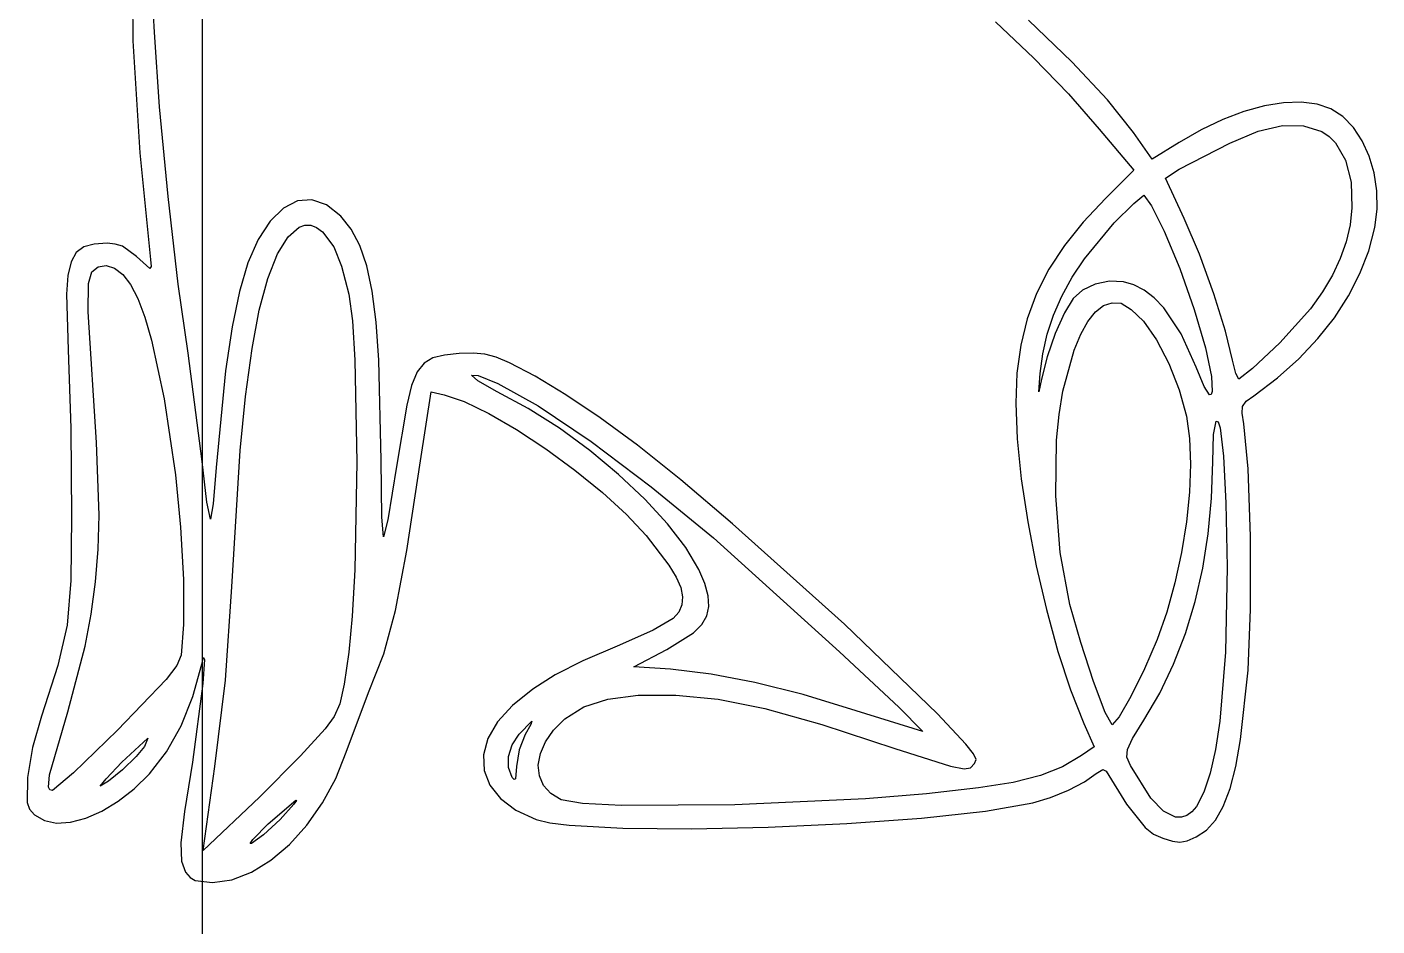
# Model space of a CAD drawing. Extents: x -39 to 235, y 1 to 395.
# Drawn here: x 28.8 to 151.1, y 138.2 to 219.6 of the extents above; entities that cross this region are included whole.
import ezdxf

# ---------------------------------------------------------------- set-up
doc = ezdxf.new("R2010")
doc.units = 0

msp = doc.modelspace()

# ---------------------------------------------------------------- linework, layer by layer
at = {"layer": 'Layer 1'}
for p, q in [((44.6336, 356.5), (44.6336, 39.4004)), ((38.264178, 227.437679), (38.332358, 218.393258)), ((40.297099, 219.156984), (39.979751, 225.345274)), ((123.418804, 216.476759), (119.472248, 220.264487)), ((40.768779, 212.415837), (40.297099, 219.156984)), ((116.496582, 220.112546), (119.966337, 216.814567)), ((38.332358, 218.393258), (38.988128, 208.248046)), ((119.966337, 216.814567), (123.101398, 213.573303)), ((126.645747, 213.034893), (123.418804, 216.476759)), ((123.101398, 213.573303), (125.901767, 210.390147)), ((128.995951, 210.07277), (126.645747, 213.034893)), ((144.194603, 212.825381), (142.590429, 212.771999)), ((145.636072, 212.641682), (144.194603, 212.825381)), ((41.541693, 204.291233), (40.768779, 212.415837)), ((139.007397, 211.978166), (137.08525, 211.249801)), ((140.851909, 212.48758), (139.007397, 211.978166)), ((142.590429, 212.771999), (140.851909, 212.48758)), ((146.886481, 212.21486), (145.636072, 212.641682)), ((147.969695, 211.512127), (146.886481, 212.21486)), ((125.901767, 210.390147), (129.035577, 206.661307)), ((137.08525, 211.249801), (135.113826, 210.308528)), ((140.290875, 210.185527), (142.498055, 210.707416)), ((142.498055, 210.707416), (144.400285, 210.69378)), ((144.400285, 210.69378), (146.05335, 210.152057)), ((148.917632, 210.535126), (147.969695, 211.512127)), ((149.714024, 209.329413), (148.917632, 210.535126)), ((130.701701, 207.65299), (128.995951, 210.07277)), ((133.121481, 209.16039), (130.701701, 207.65299)), ((135.113826, 210.308528), (133.121481, 209.16039)), ((137.72296, 209.120677), (140.290875, 210.185527)), ((146.053347, 210.152057), (146.714386, 209.715549)), ((146.05335, 210.152057), (146.053347, 210.152057)), ((146.714386, 209.715549), (147.295467, 209.129354)), ((150.342599, 207.940546), (149.714024, 209.329413)), ((38.988128, 208.248046), (39.940172, 198.568936)), ((133.12141, 206.740567), (137.72296, 209.120677)), ((147.295467, 209.129354), (148.195447, 207.563688)), ((150.787088, 206.414081), (150.342599, 207.940546)), ((131.89169, 205.947197), (133.12141, 206.740567)), ((148.195447, 207.563688), (148.708659, 205.566627)), ((129.035577, 206.661307), (126.457127, 204.082857)), ((133.59744, 202.297697), (131.89169, 205.947197)), ((148.708659, 205.566627), (148.790477, 203.249737)), ((151.03122, 204.795574), (150.787088, 206.414081)), ((42.455928, 196.330254), (41.541693, 204.291233)), ((129.030564, 203.65643), (129.947901, 204.400216)), ((129.947901, 204.400216), (130.622265, 203.443215)), ((151.058724, 203.130581), (151.03122, 204.795574)), ((51.984422, 203.220132), (50.789641, 202.050687)), ((53.255441, 203.872648), (51.984422, 203.220132)), ((54.569693, 203.98499), (53.255441, 203.872648)), ((55.894171, 203.533917), (54.569693, 203.98499)), ((57.195871, 202.496184), (55.894171, 203.533917)), ((126.457127, 204.082857), (124.444881, 201.954319)), ((127.250441, 201.901096), (129.030564, 203.65643)), ((130.622265, 203.443215), (131.772651, 201.147396)), ((148.790477, 203.249737), (148.614991, 201.699722)), ((150.853331, 201.46466), (151.058724, 203.130581)), ((50.789641, 202.050687), (49.704104, 200.387555)), ((58.135285, 201.309206), (57.195871, 202.496184)), ((124.444881, 201.954319), (122.743165, 199.832757)), ((124.546163, 198.630905), (127.250441, 201.901096)), ((134.965387, 199.039918), (133.59744, 202.297697)), ((51.448412, 199.072732), (52.40588, 200.636621)), ((52.40588, 200.636621), (53.419131, 201.51065)), ((53.419131, 201.51065), (53.939412, 201.680395)), ((53.939412, 201.680395), (54.464923, 201.66739)), ((54.464923, 201.66739), (54.992758, 201.468205)), ((54.992758, 201.468205), (55.520013, 201.079412)), ((55.520013, 201.079412), (56.561157, 199.719287)), ((58.909673, 199.835876), (58.135285, 201.309206)), ((131.772651, 201.147396), (131.772647, 201.147307)), ((131.772647, 201.147307), (133.183978, 197.76743)), ((148.614991, 201.699722), (148.26425, 200.16923)), ((150.308046, 199.363704), (150.853331, 201.46466)), ((33.904981, 199.707552), (33.218917, 199.193643)), ((34.828127, 199.965784), (33.904981, 199.707552)), ((36.012992, 200.036676), (34.828127, 199.965784)), ((36.751818, 199.973454), (36.012992, 200.036676)), ((37.40139, 199.768911), (36.751818, 199.973454)), ((38.670782, 198.846616), (37.40139, 199.768911)), ((49.704104, 200.387555), (48.760815, 198.25398)), ((56.561157, 199.719287), (56.561147, 199.719237)), ((56.561147, 199.719237), (57.250387, 197.978782)), ((59.532514, 197.994379), (58.909673, 199.835876)), ((122.743165, 199.832757), (121.338962, 197.687951)), ((148.26425, 200.16923), (147.734072, 198.651755)), ((149.510804, 197.293892), (150.308046, 199.363704)), ((32.745297, 198.355723), (32.459482, 197.125457)), ((33.218917, 199.193643), (32.745297, 198.355723)), ((39.885628, 197.740853), (38.670782, 198.846616)), ((39.940172, 198.568936), (40.004014, 197.92618)), ((48.760815, 198.25398), (47.992781, 195.673204)), ((50.569972, 196.846412), (51.448412, 199.072732)), ((123.445284, 196.955834), (124.546163, 198.630905)), ((136.270111, 195.454877), (134.965387, 199.039918)), ((147.734072, 198.651755), (147.020272, 197.140787)), ((32.459482, 197.125457), (32.336835, 195.434509)), ((34.330069, 196.385207), (34.624484, 197.458087)), ((34.624484, 197.458087), (35.209594, 197.911796)), ((35.209594, 197.911796), (35.91371, 198.023363)), ((35.91371, 198.023363), (36.677327, 197.79279)), ((36.677327, 197.79279), (37.440944, 197.220076)), ((37.440944, 197.220076), (37.440947, 197.220117)), ((37.440947, 197.220117), (38.138478, 196.314172)), ((40.004014, 197.92618), (39.885628, 197.740853)), ((57.250387, 197.978782), (57.909877, 195.435037)), ((60.017291, 195.702896), (59.532514, 197.994379)), ((121.338962, 197.687951), (120.219257, 195.489685)), ((122.515011, 195.256592), (123.445284, 196.955834)), ((133.183978, 197.76743), (134.494898, 194.041699)), ((147.020272, 197.140787), (146.118666, 195.629819)), ((148.469971, 195.267778), (149.510804, 197.293892)), ((34.29226, 193.813574), (34.330069, 196.385207)), ((38.138478, 196.314172), (38.803933, 195.022853)), ((43.351569, 190.079984), (42.455928, 196.330254)), ((49.793803, 193.985091), (50.569972, 196.846412)), ((60.377484, 192.879613), (60.017291, 195.702896)), ((124.390587, 195.803882), (123.521597, 195.038405)), ((125.534776, 196.342504), (124.390587, 195.803882)), ((126.812845, 196.605928), (125.534776, 196.342504)), ((128.083477, 196.545805), (126.812845, 196.605928)), ((129.040014, 196.271997), (128.083477, 196.545805)), ((129.971448, 195.783423), (129.040014, 196.271997)), ((130.871272, 195.088449), (129.971448, 195.783423)), ((32.336835, 195.434509), (32.482492, 190.397226)), ((38.803933, 195.022853), (39.438706, 193.343836)), ((47.992781, 195.673204), (47.346309, 192.478646)), ((57.909877, 195.435037), (58.233656, 193.027111)), ((120.219257, 195.489685), (119.371033, 193.20774)), ((121.757668, 193.535038), (122.515011, 195.256592)), ((123.521597, 195.038405), (122.740623, 193.725007)), ((126.290962, 194.393777), (127.069457, 194.653172)), ((127.069457, 194.653172), (127.885141, 194.602037)), ((127.885141, 194.602037), (128.777682, 194.026844)), ((131.732977, 194.195442), (130.871272, 195.088449)), ((137.329383, 192.078096), (136.270111, 195.454877)), ((146.118666, 195.629819), (145.025071, 194.112344)), ((147.193916, 193.297911), (148.469971, 195.267778)), ((35.060838, 181.987387), (34.29226, 193.813574)), ((39.438706, 193.343836), (40.044193, 191.274797)), ((49.143147, 190.516197), (49.793803, 193.985091)), ((121.175579, 191.793031), (121.757668, 193.535038)), ((122.740623, 193.725007), (121.915023, 191.85005)), ((124.860419, 192.965709), (125.553377, 193.82943)), ((125.553377, 193.82943), (126.290962, 194.393777)), ((128.777682, 194.026844), (129.908231, 192.975627)), ((133.315998, 191.848803), (131.732977, 194.195442)), ((134.494898, 194.041699), (135.515743, 190.576298)), ((145.025071, 194.112344), (142.245177, 191.031837)), ((145.691007, 191.396845), (147.193916, 193.297911)), ((47.346309, 192.478646), (46.748183, 188.473366)), ((58.233656, 193.027111), (58.462137, 189.455625)), ((60.626574, 189.442711), (60.377484, 192.879613)), ((119.371033, 193.20774), (118.781275, 190.811899)), ((124.215806, 191.808194), (124.860419, 192.965709)), ((129.908231, 192.975627), (129.908247, 192.975587)), ((129.908247, 192.975587), (131.095823, 191.295875)), ((137.96098, 189.445097), (137.329383, 192.078096)), ((40.044193, 191.274797), (41.172886, 185.957351)), ((118.781275, 190.811899), (118.436965, 188.271944)), ((120.771069, 190.032431), (121.175579, 191.793031)), ((121.915023, 191.85005), (121.178677, 189.744521)), ((123.623259, 190.362463), (124.215806, 191.808194)), ((131.095823, 191.295875), (132.209021, 189.147578)), ((134.668447, 188.810445), (133.315998, 191.848803)), ((142.245177, 191.031837), (139.775812, 188.701311)), ((143.969611, 189.57713), (145.691007, 191.396845)), ((32.482492, 190.397226), (32.730421, 183.296551)), ((44.620959, 180.281864), (43.351569, 190.079984)), ((48.545641, 186.150832), (49.143147, 190.516197)), ((65.530599, 189.662786), (64.727389, 189.190249)), ((66.57089, 189.911257), (65.530599, 189.662786)), ((67.906371, 190.040257), (66.57089, 189.911257)), ((69.171426, 190.077446), (67.906371, 190.040257)), ((70.23194, 189.980754), (69.171426, 190.077446)), ((71.270139, 189.705554), (70.23194, 189.980754)), ((72.468251, 189.207219), (71.270139, 189.705554)), ((120.546461, 188.255096), (120.771069, 190.032431)), ((121.178677, 189.744521), (120.665467, 187.739405)), ((122.609231, 186.628667), (123.623259, 190.362463)), ((135.515743, 190.576298), (136.056847, 187.977407)), ((142.038096, 187.851317), (143.969611, 189.57713)), ((46.748183, 188.473366), (45.890351, 179.726504)), ((58.462137, 189.455625), (58.638786, 180.207282)), ((60.845371, 180.400784), (60.626574, 189.442711)), ((64.103152, 188.389052), (63.59978, 187.154599)), ((64.727389, 189.190249), (64.103152, 188.389052)), ((74.802491, 187.997331), (72.468251, 189.207219)), ((132.209021, 189.147578), (133.143709, 186.761271)), ((135.398597, 187.051395), (134.668447, 188.810445)), ((138.258494, 188.235204), (137.96098, 189.445097)), ((139.775812, 188.701311), (138.556007, 187.739347)), ((63.59978, 187.154599), (63.159165, 185.382296)), ((69.584322, 187.565745), (69.012228, 188.096312)), ((69.012228, 188.096312), (69.622751, 188.061603)), ((71.357627, 186.588908), (69.584322, 187.565745)), ((69.622751, 188.061603), (71.397296, 187.34261)), ((71.397247, 187.342657), (75.077742, 185.29973)), ((71.397296, 187.34261), (71.397247, 187.342657)), ((77.575566, 186.311419), (74.802491, 187.997331)), ((118.436965, 188.271944), (118.325087, 185.557657)), ((120.41258, 186.569183), (120.546461, 188.255096)), ((120.665467, 187.739405), (120.41258, 186.569183)), ((136.056847, 187.977407), (136.129986, 186.612564)), ((138.556007, 187.739347), (138.258494, 188.235204)), ((139.904831, 186.23196), (142.038096, 187.851317)), ((41.172886, 185.957351), (42.201167, 179.051917)), ((48.052264, 181.268516), (48.545641, 186.150832)), ((64.415621, 180.321322), (65.367665, 186.588942)), ((65.367665, 186.588942), (66.557725, 186.311263)), ((66.557725, 186.311263), (68.363649, 185.708798)), ((74.162457, 185.078474), (71.357627, 186.588908)), ((80.690783, 184.208987), (77.575566, 186.311419)), ((122.257407, 184.521328), (122.609231, 186.628667)), ((133.143709, 186.761271), (133.795757, 184.367527)), ((135.898173, 186.31133), (135.398597, 187.051395)), ((136.049874, 186.330391), (135.898173, 186.31133)), ((136.129986, 186.612564), (136.049874, 186.330391)), ((139.215591, 185.723708), (139.904831, 186.23196)), ((63.159165, 185.382296), (62.233771, 179.805757)), ((68.363649, 185.708798), (70.59214, 184.622872)), ((76.986816, 183.274716), (74.162457, 185.078474)), ((75.077742, 185.29973), (79.866478, 182.066746)), ((118.325087, 185.557657), (118.455947, 182.313596)), ((138.833781, 184.647703), (138.883367, 185.260084)), ((138.883367, 185.260084), (139.215591, 185.723708)), ((70.59214, 184.622872), (73.100481, 183.153897)), ((84.051451, 181.749539), (80.690783, 184.208987)), ((122.03342, 182.198767), (122.257407, 184.521328)), ((133.795757, 184.367527), (134.080177, 182.346293)), ((136.260183, 182.726189), (136.493235, 183.931118)), ((136.493235, 183.931118), (136.680653, 183.875954)), ((136.680653, 183.875954), (136.85459, 183.311297)), ((138.992455, 183.69318), (138.833781, 184.647703)), ((139.383562, 179.589947), (138.992455, 183.69318)), ((32.730421, 183.296551), (32.79984, 175.243826)), ((73.100481, 183.153897), (75.745958, 181.402284)), ((79.746099, 181.252476), (76.986816, 183.274716)), ((118.455947, 182.313596), (118.829001, 178.683234)), ((134.080177, 182.346293), (134.167029, 180.023825)), ((136.175887, 180.241948), (136.260183, 182.726189)), ((136.85459, 183.311297), (137.152724, 180.757634)), ((35.293273, 175.403052), (35.060838, 181.987387)), ((47.318397, 168.896897), (48.052264, 181.268516)), ((75.745958, 181.402284), (78.385855, 179.468443)), ((82.355698, 179.086595), (79.746099, 181.252476)), ((79.866478, 182.066746), (85.309749, 177.970967)), ((87.978868, 178.618812), (84.051451, 181.749539)), ((121.959663, 177.162717), (122.03342, 182.198767)), ((45.042436, 176.577819), (44.620959, 180.281864)), ((58.638786, 180.207282), (58.45098, 170.460616)), ((60.889379, 175.237059), (60.845371, 180.400784)), ((62.233771, 179.805757), (61.453417, 174.995329)), ((63.17598, 172.211613), (64.415621, 180.321322)), ((134.167029, 180.023825), (134.067005, 177.478221)), ((136.074237, 176.94382), (136.175887, 180.241948)), ((137.152724, 180.757634), (137.369041, 176.478388)), ((42.201167, 179.051917), (42.666652, 174.305954)), ((45.890351, 179.726504), (45.61763, 176.419145)), ((78.385855, 179.468443), (80.877459, 177.452786)), ((84.731007, 176.851917), (82.355698, 179.086595)), ((92.681212, 174.621582), (87.978868, 178.618812)), ((118.829001, 178.683234), (119.414964, 174.804636)), ((139.592441, 173.478507), (139.383562, 179.589947)), ((80.877459, 177.452786), (83.078054, 175.455722)), ((85.309749, 177.970967), (90.953847, 173.339657)), ((134.067005, 177.478221), (133.790798, 174.787581)), ((45.37466, 175.045624), (45.042436, 176.577819)), ((45.61763, 176.419145), (45.37466, 175.045624)), ((86.78742, 174.623281), (84.731007, 176.851917)), ((122.369363, 172.029992), (121.959663, 177.162717)), ((135.771765, 173.723318), (136.074237, 176.94382)), ((137.369041, 176.478388), (137.484948, 170.681818)), ((32.79984, 175.243826), (32.72918, 169.489415)), ((35.198207, 172.333319), (35.293273, 175.403052)), ((61.048673, 173.453835), (60.889379, 175.237059)), ((61.453417, 174.995329), (61.048673, 173.453835)), ((83.078054, 175.455722), (84.844925, 173.577663)), ((42.666652, 174.305954), (42.920159, 169.586024)), ((88.440328, 172.475531), (86.78742, 174.623281)), ((102.809688, 165.515178), (92.681212, 174.621582)), ((119.414964, 174.804636), (120.184548, 170.815867)), ((133.790798, 174.787581), (133.349099, 172.030002)), ((135.272191, 170.594856), (135.771765, 173.723318)), ((84.844925, 173.577663), (86.913886, 170.888261)), ((89.605127, 170.483508), (88.440328, 172.475531)), ((90.953847, 173.339657), (102.368457, 163.025845)), ((139.600499, 166.891055), (139.592441, 173.478507)), ((34.956709, 169.357952), (35.198207, 172.333319)), ((62.1446, 166.764642), (63.17598, 172.211613)), ((123.243927, 167.310067), (122.369363, 172.029992)), ((133.349099, 172.030002), (132.752599, 169.283585)), ((58.45098, 170.460616), (58.223893, 166.266228)), ((86.913886, 170.888261), (87.568572, 169.794821)), ((90.149406, 169.200245), (89.605127, 170.483508)), ((120.184548, 170.815867), (121.108468, 166.85499)), ((134.579233, 167.572844), (135.272191, 170.594856)), ((137.484947, 170.681857), (137.346727, 162.979973)), ((137.484948, 170.681818), (137.484947, 170.681857)), ((32.72918, 169.489415), (32.38332, 165.445702)), ((34.564595, 166.436508), (34.956709, 169.357952)), ((42.920159, 169.586024), (42.943092, 165.513192)), ((46.738246, 160.467337), (47.318397, 168.896897)), ((87.568572, 169.794821), (87.978739, 168.842235)), ((87.978739, 168.842235), (88.150894, 168.010515)), ((90.463577, 168.094096), (90.149406, 169.200245)), ((132.752599, 169.283585), (132.011991, 166.626427)), ((88.150894, 168.010515), (88.091547, 167.279671)), ((90.53323, 167.130197), (90.463577, 168.094096)), ((133.69661, 164.671696), (134.579233, 167.572844)), ((34.01768, 163.528544), (34.564595, 166.436508)), ((61.068593, 162.849861), (62.1446, 166.764642)), ((87.807205, 166.629713), (87.304375, 166.040653)), ((88.091547, 167.279671), (87.807205, 166.629713)), ((90.343953, 166.273683), (90.53323, 167.130197)), ((121.108468, 166.85499), (122.157437, 163.06007)), ((124.218289, 163.881862), (123.243927, 167.310067)), ((132.011991, 166.626427), (131.137967, 164.136627)), ((139.38914, 161.35978), (139.600499, 166.891055)), ((32.38332, 165.445702), (31.561437, 161.788751)), ((42.943092, 165.513192), (42.716858, 162.708517)), ((58.223893, 166.266228), (57.909877, 162.986237)), ((87.304375, 166.040653), (85.48954, 164.994397)), ((89.130966, 164.743347), (89.881336, 165.489688)), ((89.881336, 165.489688), (90.343953, 166.273683)), ((111.234896, 157.405454), (102.809688, 165.515178)), ((85.48954, 164.994397), (82.425145, 163.620873)), ((86.709327, 163.224168), (89.130966, 164.743347)), ((131.137967, 164.136627), (129.991919, 161.488755)), ((132.628041, 161.905822), (133.69661, 164.671696)), ((32.442718, 157.591287), (34.01768, 163.528544)), ((42.716858, 162.708517), (42.336909, 161.793663)), ((57.909877, 162.986237), (57.480342, 160.082997)), ((59.695071, 159.336722), (61.068593, 162.849861)), ((82.425145, 163.620873), (79.116543, 162.202105)), ((83.734187, 161.677098), (86.709327, 163.224168)), ((102.368457, 163.025845), (107.73361, 158.010252)), ((122.157437, 163.06007), (123.302169, 159.569171)), ((125.386031, 160.323484), (124.218289, 163.881862)), ((137.346727, 162.979973), (136.825459, 156.728457)), ((31.561437, 161.788751), (30.06271, 157.194626)), ((42.336909, 161.793663), (41.37309, 160.506917)), ((43.782417, 158.987148), (44.581366, 161.915176)), ((44.581366, 161.915176), (44.758712, 162.511209)), ((44.824955, 162.317437), (44.685496, 160.164802)), ((44.758712, 162.511209), (44.824955, 162.317437)), ((79.116543, 162.202105), (76.603791, 160.928373)), ((87.066337, 161.439087), (83.734187, 161.677098)), ((129.991919, 161.488755), (128.752898, 158.989638)), ((131.377243, 159.289635), (132.628041, 161.905822)), ((41.37309, 160.506917), (36.964928, 155.925207)), ((45.771327, 152.632797), (46.738246, 160.467337)), ((76.603791, 160.928373), (74.581939, 159.632329)), ((90.731926, 161.012029), (87.066337, 161.439087)), ((94.702483, 160.253989), (90.731926, 161.012029)), ((99.059817, 159.146371), (94.702483, 160.253989)), ((126.434767, 157.531199), (125.386031, 160.323484)), ((138.707339, 155.076662), (139.38914, 161.35978)), ((44.685496, 160.164802), (43.748327, 153.029436)), ((57.480342, 160.082997), (57.091714, 158.325187)), ((57.671981, 153.941802), (59.695071, 159.336722)), ((74.581939, 159.632329), (72.746035, 158.146623)), ((81.388732, 158.741791), (84.132678, 159.08765)), ((84.132678, 159.08765), (87.54231, 159.098807)), ((87.54231, 159.098807), (91.37218, 158.727534)), ((103.885737, 157.670577), (99.059817, 159.146371)), ((123.302169, 159.569171), (124.513377, 156.520357)), ((129.947937, 156.837548), (131.377243, 159.289635)), ((42.711989, 156.312005), (43.782417, 158.987148)), ((57.091714, 158.325187), (56.576643, 157.162404)), ((72.746035, 158.146623), (71.383515, 156.678425)), ((77.46651, 156.956707), (79.202626, 158.038915)), ((79.202626, 158.038915), (81.388732, 158.741791)), ((91.37218, 158.727534), (95.599969, 157.883958)), ((95.599969, 157.883958), (100.757478, 156.437916)), ((107.73361, 158.010252), (109.915347, 155.806157)), ((128.752898, 158.989638), (127.684947, 157.130176)), ((30.06271, 157.194626), (29.26438, 154.343453)), ((30.796473, 151.879024), (32.442718, 157.591287)), ((56.576643, 157.162404), (55.767777, 156.044247)), ((71.383515, 156.678425), (70.503525, 155.185124)), ((73.340988, 155.568124), (74.481457, 156.738344)), ((74.481457, 156.738344), (74.412037, 156.427194)), ((76.457132, 155.940124), (77.46651, 156.956707)), ((109.915347, 155.806157), (103.885737, 157.670577)), ((113.808154, 154.654075), (111.234896, 157.405454)), ((127.052107, 156.401267), (126.434767, 157.531199)), ((127.684947, 157.130176), (127.052107, 156.401267)), ((128.919037, 155.160935), (129.947937, 156.837548)), ((136.825459, 156.728457), (136.426993, 154.181457)), ((36.964928, 155.925207), (32.968323, 152.057528)), ((41.396111, 153.949249), (42.711989, 156.312005)), ((55.767777, 156.044247), (53.519691, 153.612694)), ((72.695136, 154.58633), (73.340988, 155.568124)), ((73.896347, 155.528457), (73.33603, 154.140061)), ((74.412037, 156.427194), (73.896347, 155.528455)), ((73.896347, 155.528455), (73.896347, 155.528457)), ((75.721095, 154.87845), (76.457132, 155.940124)), ((100.757478, 156.437916), (107.37651, 154.259247)), ((124.513377, 156.520357), (125.425752, 154.417927)), ((29.26438, 154.343453), (28.79332, 151.641036)), ((37.346778, 153.014469), (39.702097, 155.211107)), ((39.384747, 154.457407), (38.641582, 153.541933)), ((39.384749, 154.457405), (39.384747, 154.457407)), ((39.702097, 155.211107), (39.384749, 154.457405)), ((70.503525, 155.185124), (70.097698, 153.704839)), ((72.36911, 153.545033), (72.695136, 154.58633)), ((73.33603, 154.140061), (73.102977, 152.632657)), ((75.260258, 153.808408), (75.721095, 154.87845)), ((107.37651, 154.259247), (112.429286, 152.657632)), ((114.509838, 153.766959), (113.808154, 154.654075)), ((125.425752, 154.417927), (124.275362, 153.624557)), ((128.408307, 153.473785), (128.440537, 154.164884)), ((128.440537, 154.164884), (128.919037, 155.160935)), ((136.426993, 154.181457), (135.939737, 152.038891)), ((138.265097, 152.641465), (138.707339, 155.076662)), ((35.914372, 151.523801), (37.346778, 153.014469)), ((38.641582, 153.541933), (37.396362, 152.340103)), ((39.860816, 151.958386), (41.396111, 153.949249)), ((43.748327, 153.029436), (43.029957, 148.550616)), ((53.519691, 153.612694), (49.802631, 149.860931)), ((56.724195, 151.554646), (57.671981, 153.941802)), ((70.097698, 153.704839), (70.157666, 152.275689)), ((72.37035, 152.533486), (72.36911, 153.545033)), ((75.076482, 152.766722), (75.260258, 153.808408)), ((114.23916, 152.513837), (114.601135, 152.905563)), ((114.754851, 153.267539), (114.509838, 153.766959)), ((114.601135, 152.905563), (114.754851, 153.267539)), ((124.275362, 153.624557), (122.567756, 152.602474)), ((128.718217, 152.712028), (128.408307, 153.473785)), ((30.713417, 150.763347), (30.796473, 151.879024)), ((32.968323, 152.057528), (31.054318, 150.450957)), ((37.396362, 152.340103), (36.143705, 151.294467)), ((38.462351, 150.607255), (39.860816, 151.958386)), ((44.700277, 145.016447), (45.771327, 152.632797)), ((70.157666, 152.275689), (70.675062, 150.935794)), ((72.706292, 151.640944), (72.37035, 152.533486)), ((73.102977, 152.632657), (73.008764, 151.526894)), ((75.171625, 151.790118), (75.076482, 152.766722)), ((75.547546, 150.915319), (75.171625, 151.790118)), ((112.429286, 152.657632), (113.663349, 152.423961)), ((113.663349, 152.423961), (114.23916, 152.513837)), ((120.581231, 151.814683), (118.111247, 151.197962)), ((122.567756, 152.602474), (120.581231, 151.814683)), ((124.546917, 151.231296), (125.624165, 151.998013)), ((125.624165, 151.998013), (126.214234, 152.350071)), ((126.214234, 152.350071), (126.53654, 152.196355)), ((126.53654, 152.196355), (128.36129, 149.221215)), ((130.582637, 149.776558), (128.718217, 152.712028)), ((135.939737, 152.038891), (135.366017, 150.314709)), ((137.742899, 150.634409), (138.265097, 152.641465)), ((28.79332, 151.641036), (28.753651, 149.360098)), ((30.834127, 150.523476), (30.713417, 150.763347)), ((31.054318, 150.450957), (30.834127, 150.523476)), ((35.378227, 150.847577), (35.914372, 151.523801)), ((36.143705, 151.294467), (35.378227, 150.847577)), ((37.003452, 149.479725), (38.462351, 150.607255)), ((55.51934, 149.333445), (56.724195, 151.554646)), ((70.675062, 150.935794), (71.641517, 149.723271)), ((72.88542, 151.444459), (72.706292, 151.640944)), ((73.008764, 151.526894), (72.88542, 151.444459)), ((76.206105, 150.179051), (75.547546, 150.915319)), ((114.953262, 150.689087), (110.239156, 150.15333)), ((118.111247, 151.197962), (114.953262, 150.689087)), ((121.485006, 149.816865), (123.105215, 150.475735)), ((123.105215, 150.475735), (124.546917, 151.231296)), ((137.131446, 149.023418), (137.742899, 150.634409)), ((28.753651, 149.360098), (28.982985, 148.773748)), ((35.527818, 148.591135), (37.003452, 149.479725)), ((49.802631, 149.860931), (44.700277, 145.016447)), ((50.610897, 147.436077), (53.110016, 149.598011)), ((52.942663, 149.232317), (51.681947, 147.832762)), ((53.156037, 149.541143), (52.942663, 149.232317)), ((53.110016, 149.598011), (53.156037, 149.541143)), ((54.105296, 147.325152), (55.51934, 149.333445)), ((71.641517, 149.723271), (73.048664, 148.676241)), ((77.149162, 149.618037), (76.206105, 150.179051)), ((79.090841, 149.281707), (77.149162, 149.618037)), ((82.626542, 149.099247), (79.090841, 149.281707)), ((104.723151, 149.71287), (92.882724, 149.156891)), ((110.239156, 150.15333), (104.723151, 149.71287)), ((115.589879, 148.579085), (119.872235, 149.340223)), ((119.872235, 149.340223), (121.485006, 149.816865)), ((128.36129, 149.221215), (130.05216, 147.09399)), ((131.70141, 148.582165), (130.582637, 149.776558)), ((135.366017, 150.314709), (134.708157, 149.022857)), ((28.982985, 148.773748), (29.428016, 148.269216)), ((29.428016, 148.269216), (30.331869, 147.732994)), ((34.079145, 147.956826), (35.527818, 148.591135)), ((43.029957, 148.550616), (42.702071, 145.730432)), ((73.048664, 148.676241), (74.888135, 147.832823)), ((92.882724, 149.156891), (82.626542, 149.099247)), ((109.786491, 147.944389), (115.589879, 148.579085)), ((132.809028, 148.046021), (131.70141, 148.582165)), ((133.336573, 148.030603), (132.809028, 148.046021)), ((133.834831, 148.18672), (133.336573, 148.030603)), ((134.29497, 148.516696), (133.834831, 148.18672)), ((134.708157, 149.022857), (134.29497, 148.516696)), ((136.421442, 147.776416), (137.131446, 149.023418)), ((30.331869, 147.732994), (31.437473, 147.512415)), ((31.437473, 147.512415), (32.701131, 147.59214)), ((32.701131, 147.59214), (34.079145, 147.956826)), ((49.217544, 146.008013), (50.610897, 147.436077)), ((51.681947, 147.832767), (50.184461, 146.444371)), ((51.681947, 147.832762), (51.681947, 147.832767)), ((52.529945, 145.576718), (54.105296, 147.325152)), ((74.888135, 147.832823), (76.106313, 147.544683)), ((76.106313, 147.544683), (77.868848, 147.318371)), ((77.868848, 147.318371), (82.742492, 147.04193)), ((82.742492, 147.04193), (88.940071, 146.984907)), ((88.940071, 146.984907), (95.892594, 147.128705)), ((95.892594, 147.128705), (103.031065, 147.454731)), ((103.031065, 147.454731), (109.786491, 147.944389)), ((130.05216, 147.09399), (130.810201, 146.5157)), ((134.66859, 146.24608), (135.603589, 146.861329)), ((135.603589, 146.861329), (136.421442, 147.776416)), ((42.702071, 145.730432), (42.73864, 144.070553)), ((48.976434, 145.662154), (49.217544, 146.008013)), ((49.103497, 145.650997), (48.976434, 145.662154)), ((50.184461, 146.444371), (49.103497, 145.650997)), ((50.841167, 144.135095), (52.529945, 145.576718)), ((130.810201, 146.5157), (131.65378, 146.127075)), ((131.65378, 146.127075), (132.532066, 145.861172)), ((132.532066, 145.861172), (133.20581, 145.784934)), ((133.20581, 145.784934), (133.857242, 145.909518)), ((133.857242, 145.909518), (134.66859, 146.24608)), ((42.73864, 144.070553), (43.113631, 143.072646)), ((49.086843, 143.047233), (50.841167, 144.135095)), ((43.113631, 143.072646), (43.525811, 142.589186)), ((43.525811, 142.589186), (44.001214, 142.29911)), ((44.001214, 142.29911), (45.573081, 142.120602)), ((45.573081, 142.120602), (47.314854, 142.360085)), ((47.314854, 142.360085), (49.086843, 143.047233))]:
    msp.add_line(p, q, dxfattribs=at)

doc.saveas('drawing.dxf')
